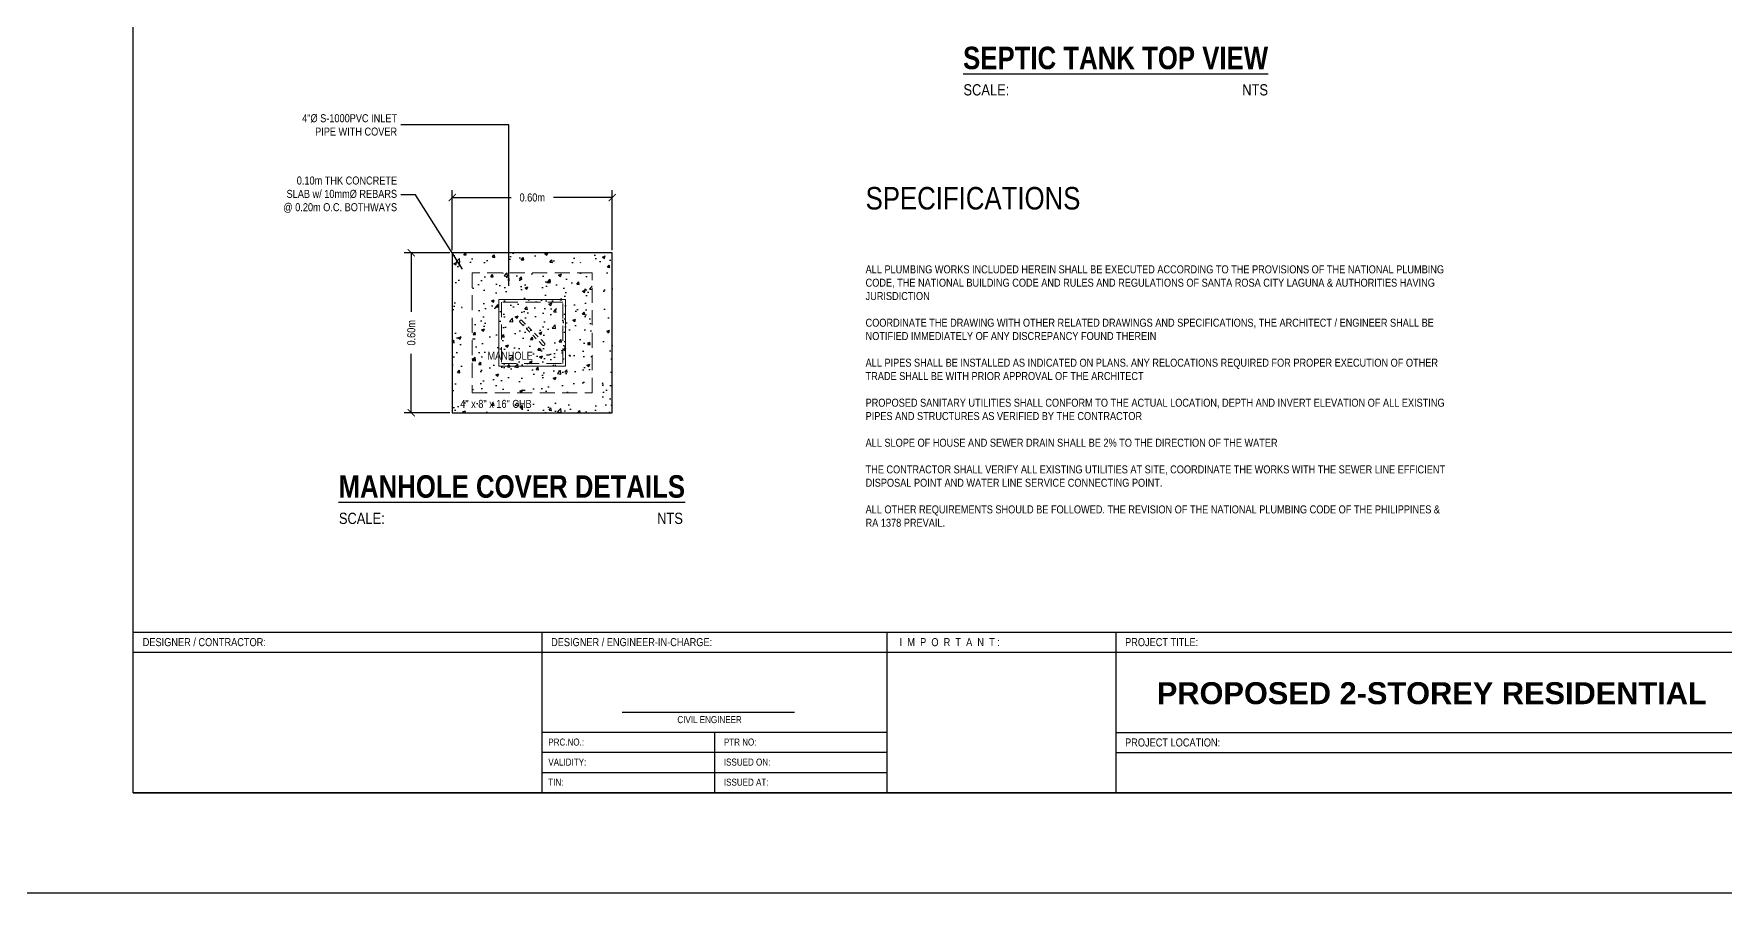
# Model space of a CAD drawing. Header units: inches. Extents: x 7263 to 14962, y 1317 to 2926.
# Drawn here: x 7340.73 to 7383, y 1368.12 to 1389.6 of the extents above; entities that cross this region are included whole.
import ezdxf

# ---------------------------------------------------------------- set-up
doc = ezdxf.new("R2010")
doc.units = ezdxf.units.IN
doc.header["$MEASUREMENT"] = 0
doc.linetypes.add('DASHED2', pattern=[0.375, 0.25, -0.125])
doc.linetypes.add('HIDDEN2', pattern=[0.1875, 0.125, -0.0625])
for name, color, linetype in [('hatch', 14, 'Continuous'), ('Layer2', 2, 'Continuous'), ('Layer3', 3, 'Continuous'), ('Layer6', 6, 'Continuous'), ('text', 7, 'Continuous')]:
    doc.layers.add(name, color=color, linetype=linetype)
doc.layers.add('plumbing', color=42, linetype='Continuous', lineweight=15)
doc.layers.add('rebar', color=33, linetype='Continuous', lineweight=18)
doc.styles.get("Standard").update_dxf_attribs({"font": ''})
doc.styles.get('Standard').set_extended_font_data('Tw Cen MT Condensed')
doc.dimstyles.get("Standard").update_dxf_attribs({"dimtxt": 0.2, "dimasz": 0.18, "dimexe": 0.18, "dimexo": 0.0625, "dimgap": 0.09, "dimtad": 0, "dimzin": 0, "dimdsep": 46, "dimtxsty": 'Standard', "dimblk": 'ARCHTICK', "dimcen": 0.09, "dimclrd": 8, "dimclre": 8, "dimclrt": 2, "dimadec": 0, "dimazin": 0, "dimtfac": 1, "dimtofl": 0, "dimtmove": 0, "dimatfit": 3, "dimfxl": 1, "dimtolj": 1, "dimtzin": 0, "dimarcsym": 0})

# ---------------------------------------------------------------- blocks, each defined once
blk = doc.blocks.new('_ArchTick')
at = {"color": 0, "linetype": 'ByBlock', "const_width": 0.15}
blk.add_lwpolyline([(-0.5, -0.5), (0.5, 0.5)], dxfattribs=at)
blk = doc.blocks.new('*D388')
at = {"layer": 'Defpoints', "color": 0, "transparency": 16777216}
for p in [(7355.185, 1385.508), (7351.185, 1384.126), (7355.185, 1384.126)]:
    blk.add_point(p, dxfattribs=at)
at = {"layer": 'Layer6', "color": 8, "lineweight": -2, "transparency": 16777216}
for p, q in [((7351.185, 1384.188), (7351.185, 1385.688)), ((7351.185, 1385.508), (7352.657, 1385.508)), ((7355.185, 1385.508), (7353.713, 1385.508)), ((7355.185, 1384.188), (7355.185, 1385.688))]:
    blk.add_line(p, q, dxfattribs=at)
at = {"layer": 'Layer6', "color": 8, "lineweight": -2, "transparency": 16777216, "xscale": 0.18, "yscale": 0.18, "zscale": 0.18, "rotation": 180}
blk.add_blockref('_ArchTick', (7351.185, 1385.508), dxfattribs=at)
at = {"layer": 'Layer6', "color": 8, "lineweight": -2, "transparency": 16777216, "xscale": 0.18, "yscale": 0.18, "zscale": 0.18}
blk.add_blockref('_ArchTick', (7355.185, 1385.508), dxfattribs=at)
at = {"layer": 'Layer6', "color": 2, "transparency": 16777216, "insert": (7353.185, 1385.508), "char_height": 0.2, "attachment_point": 5}
blk.add_mtext('\\A1;0.60m', dxfattribs=at)
blk = doc.blocks.new('*D389')
at = {"layer": 'Defpoints', "color": 0, "transparency": 16777216}
for p in [(7351.185, 1384.126), (7350.162, 1380.126), (7351.185, 1380.126)]:
    blk.add_point(p, dxfattribs=at)
at = {"layer": 'Layer6', "color": 8, "lineweight": -2, "transparency": 16777216}
for p, q in [((7351.123, 1384.126), (7349.982, 1384.126)), ((7350.162, 1384.126), (7350.162, 1382.654)), ((7350.162, 1380.126), (7350.162, 1381.597)), ((7351.123, 1380.126), (7349.982, 1380.126))]:
    blk.add_line(p, q, dxfattribs=at)
at = {"layer": 'Layer6', "color": 8, "lineweight": -2, "transparency": 16777216, "xscale": 0.18, "yscale": 0.18, "zscale": 0.18}
for p, rotation in [((7350.162, 1384.126), 90), ((7350.162, 1380.126), 270)]:
    blk.add_blockref('_ArchTick', p, dxfattribs=dict(at, rotation=rotation))
at = {"layer": 'Layer6', "color": 2, "transparency": 16777216, "insert": (7350.162, 1382.126), "char_height": 0.2, "attachment_point": 5, "rotation": 90}
blk.add_mtext('\\A1;0.60m', dxfattribs=at)

msp = doc.modelspace()

# ---------------------------------------------------------------- hatches: boundary and pattern name
at = {"layer": 'hatch'}
h = msp.add_hatch(dxfattribs=at)
h.set_pattern_fill('AR-CONC', color=256, scale=0.1, style=0)
h.set_pattern_definition([(50, (6713.99593, 1465.7504), (0.7172602, -0.06275213), [0.075, -0.825]), (355, (6713.9959, 1465.7504), (-0.1387513, 0.7521921), [0.06, -0.66]), (100.45144, (6714.0557, 1465.7452), (0.57850885, 0.68944), [0.0637402, -0.7011421]), (46.1842, (6713.9959, 1465.9504), (1.0672413, -0.1655193), [0.1125, -1.2375]), (96.63564, (6714.0849, 1465.9366), (0.934662, 0.9741186), [0.0956103, -1.0517138]), (351.18416, (6713.9959, 1465.9504), (0.934662, 0.9741186), [0.09, -0.99]), (21, (6714.09593, 1465.9004), (0.59690705, -0.4026189), [0.075, -0.825]), (326, (6714.0959, 1465.9004), (0.2433153, 0.72515005), [0.06, -0.66]), (71.45144, (6714.1457, 1465.86685), (0.8402224, 0.32253115), [0.0637402, -0.7011421]), (37.5, (6713.99593, 1465.7504), (0.01215986, 0.33289385), [0, -0.652, 0, -0.67, 0, -0.6625]), (7.5, (6713.99593, 1465.7504), (0.26306954, 0.39441171), [0, -0.382, 0, -0.637, 0, -0.2525]), (327.5, (6713.77293, 1465.7504), (0.53382244, -0.02255487), [0, -0.25, 0, -0.78, 0, -1.035]), (317.5, (6713.67293, 1465.7504), (0.58318617, 0.10010498), [0, -0.325, 0, -0.518, 0, -0.735])])
h.paths.add_polyline_path([(7355.185, 1383.01), (7354.804, 1384.126), (7351.185, 1384.126), (7351.185, 1380.126), (7355.185, 1380.126)])
h.paths.add_polyline_path([(7354.935, 1380.376), (7351.435, 1380.376), (7351.435, 1383.876), (7354.935, 1383.876)], flags=16)
h.paths.add_polyline_path([(7354.019, 1381.292), (7352.352, 1381.292), (7352.352, 1382.959), (7354.019, 1382.959)], flags=0)
h.paths.add_polyline_path([(7353.952, 1381.359), (7352.419, 1381.359), (7352.419, 1382.892), (7353.952, 1382.892)], flags=0)
edge = h.paths.add_edge_path(flags=0)
edge.add_line((7353.445, 1381.819), (7352.879, 1382.385))
edge.add_arc((7352.903, 1382.408), 0.0333, 45, 225, ccw=False)
edge.add_line((7352.926, 1382.432), (7353.492, 1381.866))
edge.add_arc((7353.468, 1381.843), 0.0333, -135, 45, ccw=False)
h.paths.add_polyline_path([(7355.185, 1384.126), (7354.804, 1384.126), (7355.185, 1383.01)], flags=17)
h.paths.add_polyline_path([(7352.455, 1381.328), (7353.937, 1381.328), (7353.937, 1381.74), (7352.455, 1381.74)], flags=0)
h = msp.add_hatch(dxfattribs=at)
h.set_pattern_fill('AR-CONC', color=256, scale=0.1)
h.set_pattern_definition([(50, (6740.16784, 1502.9339), (0.7172602, -0.06275213), [0.075, -0.825]), (355, (6740.1678, 1502.9339), (-0.1387513, 0.7521921), [0.06, -0.66]), (100.45144, (6740.2276, 1502.9287), (0.57850885, 0.68944), [0.0637402, -0.7011421]), (46.1842, (6740.1678, 1503.1339), (1.0672413, -0.1655193), [0.1125, -1.2375]), (96.63564, (6740.2568, 1503.1201), (0.934662, 0.9741186), [0.0956103, -1.0517138]), (351.18416, (6740.1678, 1503.1339), (0.934662, 0.9741186), [0.09, -0.99]), (21, (6740.26784, 1503.0839), (0.59690705, -0.4026189), [0.075, -0.825]), (326, (6740.2678, 1503.0839), (0.2433153, 0.72515005), [0.06, -0.66]), (71.45144, (6740.3176, 1503.05035), (0.8402224, 0.32253115), [0.0637402, -0.7011421]), (37.5, (6740.16784, 1502.9339), (0.01215986, 0.33289385), [0, -0.652, 0, -0.67, 0, -0.6625]), (7.5, (6740.16784, 1502.9339), (0.26306954, 0.39441171), [0, -0.382, 0, -0.637, 0, -0.2525]), (327.5, (6739.94484, 1502.9339), (0.53382244, -0.02255487), [0, -0.25, 0, -0.78, 0, -1.035]), (317.5, (6739.84484, 1502.9339), (0.58318617, 0.10010498), [0, -0.325, 0, -0.518, 0, -0.735])])
h.paths.add_polyline_path([(7351.685, 1380.626), (7354.685, 1380.626), (7354.685, 1383.626), (7351.685, 1383.626)])

# ---------------------------------------------------------------- linework, layer by layer
at = {"layer": 'Defpoints'}
msp.add_lwpolyline([(7339.197, 1419.116), (7415.697, 1419.116), (7415.697, 1368.116), (7339.197, 1368.116)], close=True, dxfattribs=at)
at = {"layer": 'Layer2'}
msp.add_line((7359.74, 1372.632), (7355.429, 1372.632), dxfattribs=at)
at = {"layer": 'Layer3'}
for p, q in [((7353.42, 1374.642), (7353.42, 1370.626)), ((7362.05, 1374.642), (7362.05, 1370.626)), ((7367.767, 1374.642), (7367.767, 1370.626)), ((7343.212, 1374.14), (7413.187, 1374.14)), ((7362.05, 1372.13), (7353.427, 1372.13)), ((7357.739, 1372.13), (7357.739, 1371.127)), ((7367.767, 1372.132), (7395.302, 1372.132)), ((7362.05, 1371.629), (7353.427, 1371.629)), ((7367.767, 1371.63), (7395.302, 1371.63)), ((7362.05, 1371.127), (7353.427, 1371.127)), ((7357.739, 1371.127), (7357.739, 1370.626))]:
    msp.add_line(p, q, dxfattribs=at)
at = {"layer": 'Layer6'}
for p, q in [((7343.212, 1374.642), (7413.187, 1374.642)), ((7343.212, 1370.626), (7413.187, 1370.626))]:
    msp.add_line(p, q, dxfattribs=at)
msp.add_lwpolyline([(7413.187, 1370.626), (7343.212, 1370.626), (7343.212, 1416.606), (7413.187, 1416.606)], close=True, dxfattribs=at)
at = {"layer": 'plumbing', "color": 51, "lineweight": 30}
msp.add_lwpolyline([(7351.185, 1380.126), (7355.185, 1380.126), (7355.185, 1384.126), (7351.185, 1384.126)], close=True, dxfattribs=at)
at = {"layer": 'plumbing', "color": 51, "linetype": 'HIDDEN2', "ltscale": 3}
for points in [[(7351.685, 1380.626), (7354.685, 1380.626), (7354.685, 1383.626), (7351.685, 1383.626)], [(7352.419, 1381.359), (7353.952, 1381.359), (7353.952, 1382.892), (7352.419, 1382.892)]]:
    msp.add_lwpolyline(points, close=True, dxfattribs=at)
at = {"layer": 'plumbing'}
msp.add_lwpolyline([(7352.352, 1381.292), (7354.019, 1381.292), (7354.019, 1382.959), (7352.352, 1382.959)], close=True, dxfattribs=at)
at = {"layer": 'rebar', "linetype": 'DASHED2', "lineweight": 0, "ltscale": 0.5}
for p, q in [((7352.879, 1382.385), (7353.445, 1381.819)), ((7352.926, 1382.432), (7353.492, 1381.866))]:
    msp.add_line(p, q, dxfattribs=at)
for centre, start, end in [((7352.903, 1382.408), 45, 225), ((7353.468, 1381.843), 225, 45)]:
    msp.add_arc(centre, 0.0333, start, end, dxfattribs=at)

# ---------------------------------------------------------------- texts
at = {"layer": 'Layer3', "char_height": 0.5625, "attachment_point": 1}
for s, width, insert in [('\\pi4.77674;{\\fArial Narrow|b1|i0|c0|p34;\\LSEPTIC TANK TOP VIEW\\P\\pi4.78624;\\fArial Narrow|b0|i0|c0|p34;\\H0.5x;\\lSCALE:                                                                 NTS}', 17.1549, (7359.176, 1389.279)), ('{\\fArial Narrow|b0|i0|c0|p34;SPECIFICATIONS}', 12.10446, (7361.516, 1385.771)), ('\\pi4.28484;{\\fArial Narrow|b1|i0|c0|p34;\\LMANHOLE COVER DETAILS\\P\\pi4.29347;\\fArial Narrow|b0|i0|c0|p34;\\H0.5x;\\lSCALE:                                                                            NTS}', 17.1549, (7344.058, 1378.565))]:
    msp.add_mtext_dynamic_manual_height_columns(s, width=width, gutter_width=1, heights=[0], dxfattribs=dict(at, insert=insert))
at = {"layer": 'Layer6', "color": 2, "char_height": 0.2, "attachment_point": 6}
for s, insert in [('4"%%C S-1000PVC INLET\\PPIPE WITH COVER', (7349.806, 1387.322)), ('0.10m THK CONCRETE\\PSLAB w/ 10mm%%C REBARS\\P@ 0.20m O.C. BOTHWAYS', (7349.806, 1385.579)), ('MANHOLE', (7353.197, 1381.551)), ('4" x 8" x 16" CHB', (7353.17, 1380.347))]:
    msp.add_mtext(s, dxfattribs=dict(at, insert=insert))
at = {"layer": 'Layer6', "color": 2, "insert": (7361.516, 1380.543), "char_height": 0.2, "width": 14.62649, "attachment_point": 4}
msp.add_mtext('ALL PLUMBING WORKS INCLUDED HEREIN SHALL BE EXECUTED ACCORDING TO THE PROVISIONS OF THE NATIONAL PLUMBING CODE, THE NATIONAL BUILDING CODE AND RULES AND REGULATIONS OF SANTA ROSA CITY LAGUNA & AUTHORITIES HAVING JURISDICTION\\P\\PCOORDINATE THE DRAWING WITH OTHER RELATED DRAWINGS AND SPECIFICATIONS, THE ARCHITECT / ENGINEER SHALL BE NOTIFIED IMMEDIATELY OF ANY DISCREPANCY FOUND THEREIN\\P\\PALL PIPES SHALL BE INSTALLED AS INDICATED ON PLANS. ANY RELOCATIONS REQUIRED FOR PROPER EXECUTION OF OTHER TRADE SHALL BE WITH PRIOR APPROVAL OF THE ARCHITECT\\P\\PPROPOSED SANITARY UTILITIES SHALL CONFORM TO THE ACTUAL LOCATION, DEPTH AND INVERT ELEVATION OF ALL EXISTING PIPES AND STRUCTURES AS VERIFIED BY THE CONTRACTOR\\P\\PALL SLOPE OF HOUSE AND SEWER DRAIN SHALL BE 2% TO THE DIRECTION OF THE WATER\\P\\PTHE CONTRACTOR SHALL VERIFY ALL EXISTING UTILITIES AT SITE, COORDINATE THE WORKS WITH THE SEWER LINE EFFICIENT DISPOSAL POINT AND WATER LINE SERVICE CONNECTING POINT.\\P\\PALL OTHER REQUIREMENTS SHOULD BE FOLLOWED. THE REVISION OF THE NATIONAL PLUMBING CODE OF THE PHILIPPINES & RA 1378 PREVAIL.', dxfattribs=at)
at = {"layer": 'text', "attachment_point": 1}
for s, insert, char_height in [('DESIGNER / CONTRACTOR:', (7343.448, 1374.493), 0.20079), ('DESIGNER / ENGINEER-IN-CHARGE:', (7353.656, 1374.493), 0.20079), ('PROJECT TITLE:', (7368.002, 1374.493), 0.20079), ('CIVIL ENGINEER', (7356.812, 1372.543), 0.17554), ('PRC.NO.:', (7353.586, 1371.982), 0.1755), ('PTR NO:', (7357.974, 1371.982), 0.1755), ('PROJECT LOCATION:', (7368.002, 1371.984), 0.20079), ('VALIDITY:', (7353.586, 1371.481), 0.1755), ('ISSUED ON:', (7357.974, 1371.481), 0.1755), ('TIN:', (7353.586, 1370.979), 0.1755), ('ISSUED AT:', (7357.974, 1370.979), 0.1755)]:
    msp.add_mtext(s, dxfattribs=dict(at, insert=insert, char_height=char_height))
at = {"layer": 'text', "lineweight": 30, "insert": (7362.367, 1374.493), "char_height": 0.20079, "attachment_point": 1}
msp.add_mtext('I  M  P  O  R  T  A  N  T :', dxfattribs=at)
at = {"layer": 'text', "lineweight": 30, "insert": (7368.273, 1373.391), "char_height": 0.55, "width": 14.71324, "attachment_point": 1}
msp.add_mtext('\\pi0.5227;{\\fArial|b1|i0|c0|p34;PROPOSED 2-STOREY RESIDENTIAL}', dxfattribs=at)

# ---------------------------------------------------------------- dimensions: what is measured, and where the dimension line sits
at = {"layer": 'Layer6'}
dim = msp.add_linear_dim(base=(7355.185, 1385.508), p1=(7351.185, 1384.126), p2=(7355.185, 1384.126), text='0.60m', dimstyle='Standard', override={"dimpost": 'M'}, dxfattribs=at)
dim.commit()
dim.dimension.update_dxf_attribs({"geometry": '*D388', "text_midpoint": (7353.185, 1385.508)})
dim = msp.add_linear_dim(base=(7350.162, 1380.126), p1=(7351.185, 1384.126), p2=(7351.185, 1380.126), angle=90, text='0.60m', dimstyle='Standard', override={"dimpost": 'M'}, dxfattribs=at)
dim.commit()
dim.dimension.update_dxf_attribs({"geometry": '*D389', "text_midpoint": (7350.162, 1382.126)})

# ---------------------------------------------------------------- leaders
at = {"layer": 'Layer6', "annotation_type": 0, "has_hookline": 1, "hookline_direction": 1}
for points, text_width in [([(7352.596, 1383.296), (7352.596, 1387.322), (7349.896, 1387.322)], 3.39), ([(7351.437, 1383.718), (7350.265, 1385.579), (7349.896, 1385.579)], 3.943)]:
    msp.add_leader(points, dimstyle='Standard', dxfattribs=dict(at, text_width=text_width))

doc.saveas('drawing.dxf')
